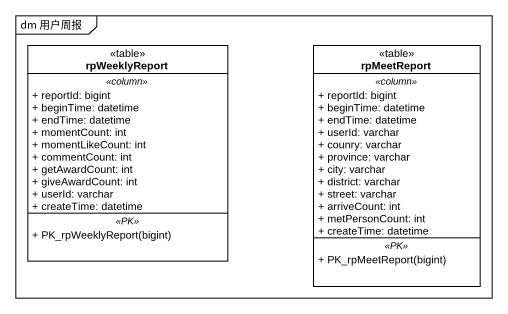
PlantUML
@startuml
mainframe dm 用户周报
hide circle
hide empty members
skinparam classAttributeIconSize 0
class rpWeeklyReport <<table>> {
  .. <<column>> ..
  + reportId: bigint
  + beginTime: datetime
  + endTime: datetime
  + momentCount: int
  + momentLikeCount: int
  + commentCount: int
  + getAwardCount: int
  + giveAwardCount: int
  + userId: varchar
  + createTime: datetime
  .. <<PK>> ..
  + PK_rpWeeklyReport(bigint)
}
class rpMeetReport <<table>> {
  .. <<column>> ..
  + reportId: bigint
  + beginTime: datetime
  + endTime: datetime
  + userId: varchar
  + counry: varchar
  + province: varchar
  + city: varchar
  + district: varchar
  + street: varchar
  + arriveCount: int
  + metPersonCount: int
  + createTime: datetime
  .. <<PK>> ..
  + PK_rpMeetReport(bigint)
}
@enduml
